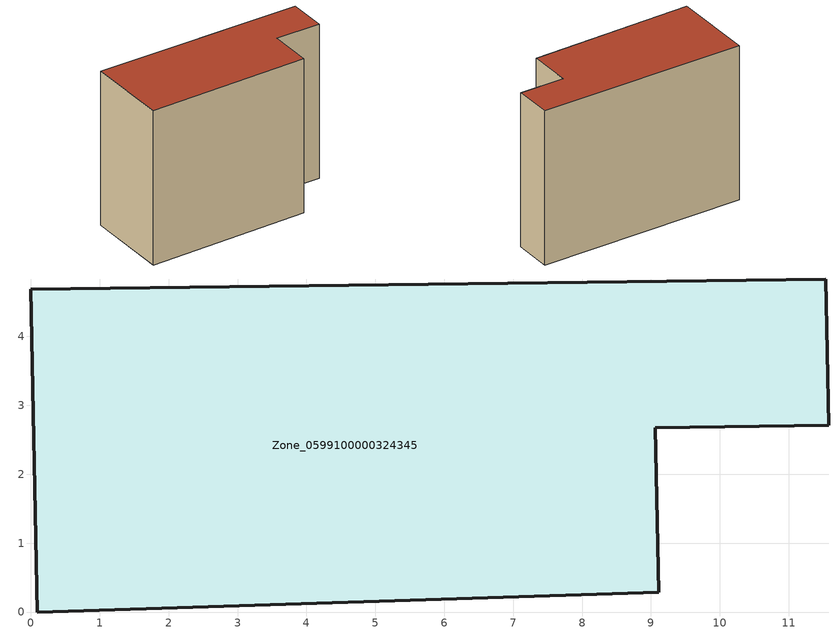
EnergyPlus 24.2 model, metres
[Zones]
Zone_0599100000324345
 floor ground (C_G): 0.09,0 0,4.68 11.54,4.83 11.58,2.71 9.06,2.67 9.12,0.29 z0
 wall outside (C_F): 11.58,2.71 11.54,4.83 0,4.68 0.09,0 9.12,0.29 9.06,2.67 11.58,2.71 z0:8.83
 roof outside (C_R): 9.12,0.29 9.06,2.67 11.58,2.71 11.54,4.83 0,4.68 0.09,0 z8.83
[BUILDING]
Pand.0599100000324345: North Axis=0; Terrain=City; Loads Convergence Tolerance Value=0.04; Temperature Convergence Tolerance Value=0.4; Solar Distribution=FullExterior; Maximum Number of Warmup Days=25; Minimum Number of Warmup Days=1
[Site:Location]
Rotterdam.The.Hague.AP_ZH_NLD Design_Conditions: Latitude=51.96; Longitude=4.45; Time Zone=1; Elevation=-4.5
[SITE:GROUNDTEMPERATURE:BUILDINGSURFACE]
18, 18, 18, 18, 18, 18, 18, 18, 18, 18, 18, 18
[MATERIAL] Thermal Absorptance=0.9; Solar Absorptance=0.7; Visible Absorptance=0.7
Name | Roughness | Thickness | Conductivity | Density | Specific Heat
G.TI.1946 | MediumSmooth | 0.15 | 1 | 540 | 1210
F.TI.1946 | Rough | 0.3 | 0.857143 | 1920 | 840
R.TI.1946 | MediumRough | 0.2 | 0.1 | 1500 | 1000
[CONSTRUCTION]
C_G: G.TI.1946
C_F: F.TI.1946
C_R: R.TI.1946
[ZONE]
Zone_0599100000324345: Type=1; Multiplier=1; Ceiling Height=Autocalculate; Volume=Autocalculate; Floor Area=autocalculate; Part of Total Floor Area=Yes
[ZONEINFILTRATION:DESIGNFLOWRATE]
Infil_Zone_0599100000324345: Zone or ZoneList or Space or SpaceList=Zone_0599100000324345; Schedule=AlwaysOn; Design Flow Rate Calculation Method=Flow/Area; Flow Rate per Floor Area=0.003; Constant Term Coefficient=1; Temperature Term Coefficient=0; Velocity Term Coefficient=0; Velocity Squared Term Coefficient=0
[HVACTEMPLATE:ZONE:IDEALLOADSAIRSYSTEM]
Zone_0599100000324345: Maximum Heating Supply Air Temperature=50; Minimum Cooling Supply Air Temperature=13; Maximum Heating Supply Air Humidity Ratio=0.0156; Minimum Cooling Supply Air Humidity Ratio=0.0077; Heating Limit=NoLimit; Cooling Limit=NoLimit; Dehumidification Control Type=ConstantSensibleHeatRatio; Cooling Sensible Heat Ratio=0.7; Dehumidification Setpoint=60; Humidification Control Type=None; Humidification Setpoint=30; Outdoor Air Method=None; Outdoor Air Flow Rate per Person=0.00944; Outdoor Air Flow Rate per Zone Floor Area=0; Outdoor Air Flow Rate per Zone=0; Demand Controlled Ventilation Type=None; Outdoor Air Economizer Type=NoEconomizer; Heat Recovery Type=None; Sensible Heat Recovery Effectiveness=0.7; Latent Heat Recovery Effectiveness=0.65
[ZONECONTROL:THERMOSTAT]
ThermostatControl_Zone_0599100000324345: Zone or ZoneList=Zone_0599100000324345; Control Type Schedule=DualSetpointControlType; Control 1=Thermostat_Zone_0599100000324345; Temperature Difference Between Cutout And Setpoint=0
[THERMOSTATSETPOINT:DUALSETPOINT]
Thermostat_Zone_0599100000324345: Heating Setpoint Temperature Schedule=HeatingSetpoint_Zone_0599100000324345; Cooling Setpoint Temperature Schedule=CoolingSetpoint_Zone_0599100000324345
[SCHEDULE:COMPACT]
HeatingSetpoint_Zone_0599100000324345: Through: 12/31, For: AllDays, Until: 24:00, 21
CoolingSetpoint_Zone_0599100000324345: Through: 12/31, For: AllDays, Until: 24:00, 24
DualSetpointControlType: Through: 12/31, For: AllDays, Until: 24:00, 4
AlwaysOn: Through: 12/31, For: AllDays, Until: 24:00, 1
